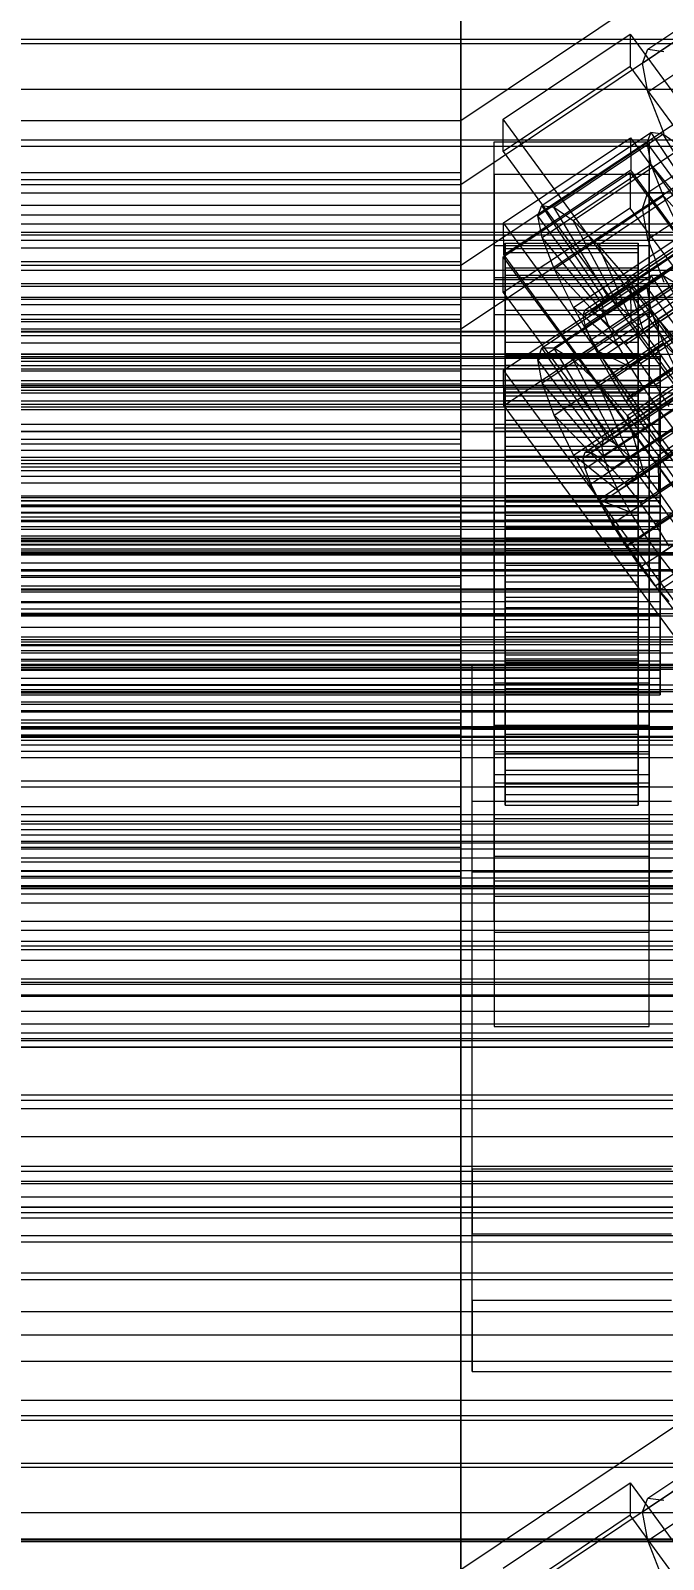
# Model space of a CAD drawing. Header units: millimetres. Extents: x -191664 to 191490, y -197311 to 10263.
# Drawn here: x 91.1 to 148.3, y -28961.8 to -28823.8 of the extents above; entities that cross this region are included whole.
import ezdxf

# ---------------------------------------------------------------- set-up
doc = ezdxf.new("R2010")
doc.units = ezdxf.units.MM
for name, color, linetype, lineweight in [('COTAS_USUARIO', 1, 'Continuous', 0), ('frontal_C01', 7, 'Continuous', 0), ('frontal_C02', 7, 'Continuous', 0), ('frontal_C03', 7, 'Continuous', 0), ('frontal_secador', 7, 'Continuous', 0), ('frontal_tolva', 7, 'Continuous', 0)]:
    doc.layers.add(name, color=color, linetype=linetype, lineweight=lineweight)
doc.dimstyles.new('PLANTA_100', dxfattribs={"dimtxt": 250, "dimasz": 150, "dimexe": 150, "dimexo": 80, "dimgap": 100, "dimtad": 1, "dimtih": 1, "dimtoh": 1, "dimdec": 1, "dimdsep": 46, "dimcen": 0.09, "dimclrd": 1, "dimclre": 1, "dimclrt": 1, "dimadec": 0, "dimazin": 0, "dimtfac": 1, "dimtdec": 4, "dimtofl": 0, "dimtmove": 0, "dimatfit": 3, "dimfxl": 1, "dimtolj": 1, "dimtzin": 0, "dimarcsym": 0})

# ---------------------------------------------------------------- blocks, each defined once
blk = doc.blocks.new('*D116')
at = {"layer": 'COTAS_USUARIO', "color": 1, "lineweight": -2, "transparency": 16777216}
for p, q in [((1200, -29000), (1200, -28850)), ((80, -29150), (1350, -29150)), ((80, -29430), (1350, -29430)), ((1200, -29580), (1200, -29730))]:
    blk.add_line(p, q, dxfattribs=at)
at = {"layer": 'COTAS_USUARIO', "color": 1, "transparency": 16777216}
for points in [[(1175, -29000), (1225, -29000), (1200, -29150)], [(1175, -29580), (1225, -29580), (1200, -29430)]]:
    blk.add_solid(points, dxfattribs=at)
at = {"layer": 'Defpoints', "color": 0, "transparency": 16777216}
for p in [(0, -29150), (0, -29430), (1200, -29430)]:
    blk.add_point(p, dxfattribs=at)

msp = doc.modelspace()

# ---------------------------------------------------------------- linework, layer by layer
at = {"layer": 'frontal_C01', "color": 139, "true_color": 0x345e4e}
for p, q in [((130, -28845.02), (130, -28701.67)), ((130, -28707.35), (130, -28850.71)), ((228.3, -28779.77), (130, -28845.02)), ((130, -28850.71), (228.3, -28785.46)), ((130, -28845.02), (0, -28845.02)), ((130, -28988.37), (130, -28845.02)), ((0, -28850.71), (130, -28850.71)), ((130, -28850.71), (130, -28994.06))]:
    msp.add_line(p, q, dxfattribs=at)
at = {"layer": 'frontal_C01', "color": 252, "true_color": 0x83939a}
for p, q in [((146.87, -28838.41), (331.18, -28716.08)), ((146.38, -28839.85), (330.69, -28717.52)), ((146.89, -28842.62), (331.2, -28720.29)), ((146.38, -28839.85), (146.87, -28838.41)), ((146.87, -28838.41), (148.32, -28838.42)), ((146.89, -28842.62), (146.38, -28839.85)), ((148.35, -28846.55), (146.89, -28842.62)), ((-130, -28849.42), (130, -28849.42)), ((-130, -28849.86), (130, -28849.86)), ((130, -28849.86), (130, -28849.42)), ((130, -28849.42), (130, -28850.71)), ((130, -28852), (130, -28849.86)), ((-130, -28850.71), (130, -28850.71)), ((130, -28850.71), (130, -28853.63)), ((-130, -28852), (130, -28852)), ((130, -28855.69), (130, -28852)), ((-130, -28853.63), (130, -28853.63)), ((130, -28853.63), (130, -28858)), ((-130, -28855.69), (130, -28855.69)), ((130, -28860.68), (130, -28855.69)), ((-130, -28858), (130, -28858)), ((130, -28858), (130, -28863.5)), ((-130, -28860.68), (130, -28860.68)), ((130, -28866.64), (130, -28860.68)), ((-130, -28863.5), (130, -28863.5)), ((130, -28863.5), (130, -28869.78)), ((130, -28866.64), (-130, -28866.64)), ((130, -28873.14), (130, -28866.64)), ((-130, -28869.78), (130, -28869.78)), ((130, -28869.78), (130, -28876.4)), ((-130, -28873.14), (130, -28873.14)), ((130, -28879.76), (130, -28873.14)), ((-130, -28876.4), (130, -28876.4)), ((130, -28876.4), (130, -28882.9)), ((-130, -28879.76), (130, -28879.76)), ((130, -28886.03), (130, -28879.76)), ((-130, -28882.9), (130, -28882.9)), ((130, -28882.9), (130, -28888.85)), ((-130, -28886.03), (130, -28886.03)), ((130, -28891.54), (130, -28886.03)), ((-130, -28888.85), (130, -28888.85)), ((130, -28888.85), (130, -28893.84)), ((-130, -28891.54), (130, -28891.54)), ((130, -28895.91), (130, -28891.54)), ((-130, -28893.84), (130, -28893.84)), ((130, -28893.84), (130, -28897.53)), ((-130, -28895.91), (130, -28895.91)), ((130, -28898.83), (130, -28895.91)), ((-130, -28897.53), (130, -28897.53)), ((130, -28897.53), (130, -28899.67)), ((-130, -28898.83), (130, -28898.83)), ((-130, -28899.67), (130, -28899.67)), ((-130, -28900.12), (130, -28900.12)), ((130, -28900.12), (130, -28898.83)), ((130, -28899.67), (130, -28900.12))]:
    msp.add_line(p, q, dxfattribs=at)
at = {"layer": 'frontal_C01', "color": 9, "true_color": 0xbac6cb}
for p, q in [((141.04, -28862.36), (354.84, -28720.45)), ((141.22, -28861.85), (355.02, -28719.95)), ((141.73, -28861.85), (355.53, -28719.95)), ((142.55, -28862.37), (356.35, -28720.46)), ((141.22, -28863.34), (355.02, -28721.44)), ((143.62, -28863.35), (357.42, -28721.45)), ((141.74, -28864.73), (355.54, -28722.83)), ((144.86, -28864.75), (358.66, -28722.85)), ((142.56, -28866.44), (356.36, -28724.54)), ((360, -28724.55), (146.2, -28866.46)), ((143.64, -28868.34), (357.43, -28726.44)), ((147.53, -28868.36), (361.33, -28726.46)), ((144.88, -28870.32), (358.68, -28728.41)), ((146.22, -28872.22), (360.02, -28730.32)), ((147.55, -28873.93), (361.35, -28732.03)), ((141.04, -28862.36), (141.22, -28861.85)), ((141.22, -28863.34), (141.04, -28862.36)), ((141.22, -28861.85), (141.73, -28861.85)), ((141.73, -28861.85), (142.55, -28862.37)), ((142.55, -28862.37), (143.62, -28863.35)), ((141.74, -28864.73), (141.22, -28863.34)), ((143.62, -28863.35), (144.86, -28864.75)), ((142.56, -28866.44), (141.74, -28864.73)), ((144.86, -28864.75), (146.2, -28866.46)), ((-148, -28865.79), (148, -28865.79)), ((-148, -28865.94), (148, -28865.94)), ((-148, -28866.24), (148, -28866.24)), ((-148, -28866.7), (148, -28866.7)), ((143.64, -28868.34), (142.56, -28866.44)), ((146.2, -28866.46), (147.53, -28868.36)), ((148, -28865.94), (148, -28865.79)), ((148, -28865.79), (148, -28866.24)), ((148, -28866.7), (148, -28865.94)), ((148, -28866.24), (148, -28867.28)), ((148, -28868.01), (148, -28866.7)), ((-148, -28867.28), (148, -28867.28)), ((-148, -28868.01), (148, -28868.01)), ((144.88, -28870.32), (143.64, -28868.34)), ((147.53, -28868.36), (148.78, -28870.34)), ((148, -28867.28), (148, -28868.82)), ((148, -28869.78), (148, -28868.01)), ((-148, -28868.82), (148, -28868.82)), ((148, -28868.82), (148, -28870.78)), ((-148, -28869.78), (148, -28869.78)), ((-148, -28870.78), (148, -28870.78)), ((146.22, -28872.22), (144.88, -28870.32)), ((148, -28871.89), (148, -28869.78)), ((148, -28870.78), (148, -28873)), ((148, -28871.89), (-148, -28871.89)), ((147.55, -28873.93), (146.22, -28872.22)), ((148, -28874.19), (148, -28871.89)), ((-148, -28873), (148, -28873)), ((148, -28873), (148, -28875.34)), ((-148, -28874.19), (148, -28874.19)), ((148.8, -28875.33), (147.55, -28873.93)), ((148, -28876.54), (148, -28874.19)), ((-148, -28875.34), (148, -28875.34)), ((-148, -28876.54), (148, -28876.54)), ((148, -28875.34), (148, -28877.65)), ((148, -28878.76), (148, -28876.54)), ((-148, -28877.65), (148, -28877.65)), ((148, -28877.65), (148, -28879.76)), ((-148, -28878.76), (148, -28878.76)), ((148, -28880.71), (148, -28878.76)), ((-148, -28879.76), (148, -28879.76)), ((-148, -28880.71), (148, -28880.71)), ((148, -28879.76), (148, -28881.53)), ((148, -28882.26), (148, -28880.71)), ((-148, -28881.53), (148, -28881.53)), ((148, -28881.53), (148, -28882.83)), ((-148, -28882.26), (148, -28882.26)), ((-148, -28882.83), (148, -28882.83)), ((-148, -28883.29), (148, -28883.29)), ((148, -28883.29), (148, -28882.26)), ((148, -28882.83), (148, -28883.59)), ((148, -28883.75), (148, -28883.29)), ((-148, -28883.59), (148, -28883.59)), ((-148, -28883.75), (148, -28883.75)), ((148, -28883.59), (148, -28883.75))]:
    msp.add_line(p, q, dxfattribs=at)
at = {"layer": 'frontal_C01', "color": 139, "true_color": 0x354b57}
for p, q in [((133.81, -28844.23), (145.28, -28836.62)), ((145.28, -28836.62), (145.29, -28839.82)), ((145.28, -28836.62), (172.81, -28873.86)), ((145.29, -28839.82), (133.82, -28847.43)), ((172.82, -28877.06), (145.29, -28839.82)), ((133.82, -28847.43), (133.81, -28844.23)), ((161.34, -28881.47), (133.81, -28844.23)), ((133, -28849.46), (133, -28846.26)), ((133, -28846.26), (147, -28846.26)), ((133, -28891.73), (133, -28846.26)), ((147, -28846.26), (147, -28849.46)), ((147, -28846.26), (147, -28891.73)), ((133.82, -28847.43), (161.35, -28884.67)), ((133.85, -28854.47), (145.32, -28846.86)), ((145.32, -28846.86), (145.33, -28850.06)), ((145.32, -28846.86), (172.85, -28884.1)), ((147, -28849.46), (133, -28849.46)), ((133, -28849.46), (133, -28894.93)), ((145.33, -28850.06), (133.86, -28857.68)), ((172.86, -28887.3), (145.33, -28850.06)), ((147, -28894.93), (147, -28849.46)), ((133.86, -28857.68), (133.85, -28854.47)), ((161.38, -28891.71), (133.85, -28854.47)), ((133, -28859.7), (133, -28856.5)), ((133, -28856.5), (147, -28856.5)), ((133, -28901.97), (133, -28856.5)), ((147, -28856.5), (147, -28859.7)), ((147, -28856.5), (147, -28901.97)), ((133.86, -28857.68), (161.39, -28894.92)), ((147, -28859.7), (133, -28859.7)), ((133, -28859.7), (133, -28905.18)), ((147, -28905.18), (147, -28859.7)), ((133, -28904.24), (133, -28888.87)), ((133, -28888.87), (147, -28888.87)), ((133, -28898.35), (133, -28888.87)), ((147, -28888.87), (147, -28904.24)), ((147, -28888.87), (147, -28898.35)), ((147, -28891.73), (133, -28891.73)), ((133, -28891.73), (133, -28894.93)), ((147, -28894.93), (147, -28891.73)), ((131, -28899.76), (131, -28893.36)), ((131, -28893.36), (149, -28893.36)), ((131, -28938.45), (131, -28893.36)), ((133, -28894.93), (147, -28894.93)), ((147, -28898.35), (133, -28898.35)), ((133, -28898.35), (133, -28913.72)), ((147, -28913.72), (147, -28898.35)), ((149, -28899.76), (131, -28899.76)), ((131, -28944.85), (131, -28899.76)), ((147, -28901.97), (133, -28901.97)), ((133, -28901.97), (133, -28905.18)), ((147, -28905.18), (147, -28901.97)), ((147, -28904.24), (133, -28904.24)), ((133, -28904.24), (133, -28913.72)), ((147, -28913.72), (147, -28904.24)), ((133, -28905.18), (147, -28905.18)), ((133, -28913.72), (147, -28913.72)), ((-450, -28920.36), (450, -28920.36)), ((450, -28933.16), (-450, -28933.16)), ((-425, -28932.57), (425, -28932.57)), ((149, -28938.45), (131, -28938.45)), ((131, -28938.45), (131, -28944.85)), ((425, -28943.94), (-425, -28943.94)), ((131, -28944.85), (149, -28944.85)), ((425, -28948.84), (-425, -28948.84)), ((450, -28953.52), (-450, -28953.52)), ((-425, -28960.2), (425, -28960.2))]:
    msp.add_line(p, q, dxfattribs=at)
at = {"layer": 'frontal_C01', "color": 155, "true_color": 0x617580}
for p, q in [((137.31, -28852.44), (147.14, -28845.92)), ((138.4, -28852.45), (148.23, -28845.92)), ((147.14, -28845.92), (146.78, -28846.99)), ((148.23, -28845.92), (147.14, -28845.92)), ((147.14, -28845.92), (152.69, -28854.24)), ((149.95, -28847), (148.23, -28845.92)), ((148.23, -28845.92), (153.2, -28854.24)), ((136.95, -28853.51), (146.78, -28846.99)), ((140.12, -28853.53), (149.95, -28847)), ((146.78, -28846.99), (152.51, -28854.75)), ((146.78, -28846.99), (147.15, -28849.06)), ((137.32, -28855.59), (147.15, -28849.06)), ((147.15, -28849.06), (152.69, -28855.73)), ((147.15, -28849.06), (148.25, -28852)), ((142.38, -28855.61), (152.21, -28849.09)), ((136.95, -28853.51), (137.31, -28852.44)), ((142.86, -28860.76), (137.31, -28852.44)), ((137.31, -28852.44), (138.4, -28852.45)), ((143.37, -28860.77), (138.4, -28852.45)), ((138.4, -28852.45), (140.12, -28853.53)), ((138.42, -28858.53), (148.25, -28852)), ((145, -28858.56), (154.83, -28852.04)), ((148.25, -28852), (153.21, -28857.12)), ((148.25, -28852), (149.99, -28855.61)), ((142.68, -28861.27), (136.95, -28853.51)), ((137.32, -28855.59), (136.95, -28853.51)), ((144.19, -28861.28), (140.12, -28853.53)), ((140.12, -28853.53), (142.38, -28855.61)), ((152.69, -28854.24), (142.86, -28860.76)), ((153.2, -28854.24), (143.37, -28860.77)), ((134, -28865.79), (134, -28855.81)), ((134, -28855.81), (134, -28856.14)), ((134, -28855.81), (146, -28855.81)), ((134, -28856.77), (134, -28855.81)), ((142.86, -28862.25), (137.32, -28855.59)), ((138.42, -28858.53), (137.32, -28855.59)), ((140.16, -28862.13), (149.99, -28855.61)), ((145.26, -28862.27), (142.38, -28855.61)), ((142.38, -28855.61), (145, -28858.56)), ((152.51, -28854.75), (142.68, -28861.27)), ((152.69, -28855.73), (142.86, -28862.25)), ((154.02, -28854.75), (144.19, -28861.28)), ((155.08, -28855.74), (145.26, -28862.27)), ((146, -28856.14), (146, -28855.81)), ((146, -28855.81), (146, -28865.79)), ((146, -28855.81), (146, -28856.77)), ((157.65, -28855.65), (147.82, -28862.17)), ((134, -28865.94), (134, -28856.14)), ((134, -28856.14), (134, -28857.74)), ((134, -28856.14), (146, -28856.14)), ((134, -28866.24), (134, -28856.77)), ((134, -28856.77), (146, -28856.77)), ((134, -28858.96), (134, -28856.77)), ((153.21, -28857.12), (143.38, -28863.65)), ((146, -28857.74), (146, -28856.14)), ((146, -28856.14), (146, -28865.94)), ((146, -28856.77), (146, -28866.24)), ((146, -28856.77), (146, -28858.96)), ((156.33, -28857.14), (146.5, -28863.66)), ((134, -28866.7), (134, -28857.74)), ((134, -28857.74), (134, -28860.5)), ((134, -28857.74), (146, -28857.74)), ((143.38, -28863.65), (138.42, -28858.53)), ((140.16, -28862.13), (138.42, -28858.53)), ((146.5, -28863.66), (145, -28858.56)), ((145, -28858.56), (147.82, -28862.17)), ((146, -28860.5), (146, -28857.74)), ((146, -28857.74), (146, -28866.7)), ((134, -28867.28), (134, -28858.96)), ((134, -28858.96), (146, -28858.96)), ((134, -28862.22), (134, -28858.96)), ((142.42, -28866.15), (152.25, -28859.63)), ((154.03, -28858.83), (144.2, -28865.35)), ((146, -28858.96), (146, -28867.28)), ((146, -28858.96), (146, -28862.22)), ((147.83, -28865.37), (157.66, -28858.85)), ((134, -28868.01), (134, -28860.5)), ((134, -28860.5), (134, -28864.23)), ((134, -28860.5), (146, -28860.5)), ((142.86, -28860.76), (142.68, -28861.27)), ((142.68, -28861.27), (142.86, -28862.25)), ((143.37, -28860.77), (142.86, -28860.76)), ((144.19, -28861.28), (143.37, -28860.77)), ((145.26, -28862.27), (144.19, -28861.28)), ((155.1, -28860.73), (145.27, -28867.26)), ((146, -28864.23), (146, -28860.5)), ((146, -28860.5), (146, -28868.01)), ((134, -28868.82), (134, -28862.22)), ((134, -28862.22), (146, -28862.22)), ((134, -28866.34), (134, -28862.22)), ((144.2, -28865.35), (140.16, -28862.13)), ((142.42, -28866.15), (140.16, -28862.13)), ((142.86, -28862.25), (143.38, -28863.65)), ((146.5, -28863.66), (145.26, -28862.27)), ((146, -28862.22), (146, -28868.82)), ((146, -28862.22), (146, -28866.34)), ((156.35, -28862.7), (146.52, -28869.23)), ((147.82, -28862.17), (147.83, -28865.37)), ((147.82, -28862.17), (150.64, -28866.19)), ((134, -28869.78), (134, -28864.23)), ((134, -28864.23), (134, -28868.68)), ((134, -28864.23), (146, -28864.23)), ((143.38, -28863.65), (144.2, -28865.35)), ((145.05, -28870.31), (154.88, -28863.79)), ((146, -28868.68), (146, -28864.23)), ((146, -28864.23), (146, -28869.78)), ((147.83, -28865.37), (146.5, -28863.66)), ((144.2, -28865.35), (145.27, -28867.26)), ((149.17, -28867.28), (147.83, -28865.37)), ((157.69, -28864.61), (147.86, -28871.13)), ((134, -28865.94), (134, -28865.79)), ((146, -28865.79), (134, -28865.79)), ((134, -28865.79), (134, -28866.24)), ((134, -28866.7), (134, -28865.94)), ((146, -28865.94), (134, -28865.94)), ((146, -28866.24), (134, -28866.24)), ((134, -28866.24), (134, -28867.28)), ((134, -28870.78), (134, -28866.34)), ((134, -28866.34), (146, -28866.34)), ((134, -28871.04), (134, -28866.34)), ((134, -28868.01), (134, -28866.7)), ((146, -28866.7), (134, -28866.7)), ((145.27, -28867.26), (142.42, -28866.15)), ((145.05, -28870.31), (142.42, -28866.15)), ((146, -28865.79), (146, -28865.94)), ((146, -28866.24), (146, -28865.79)), ((146, -28865.94), (146, -28866.7)), ((146, -28867.28), (146, -28866.24)), ((146, -28866.34), (146, -28870.78)), ((146, -28866.34), (146, -28871.04)), ((146, -28866.7), (146, -28868.01)), ((146, -28867.28), (134, -28867.28)), ((134, -28867.28), (134, -28868.82)), ((134, -28869.78), (134, -28868.01)), ((146, -28868.01), (134, -28868.01)), ((145.27, -28867.26), (146.52, -28869.23)), ((146, -28868.82), (146, -28867.28)), ((146, -28868.01), (146, -28869.78)), ((147.87, -28874.34), (157.7, -28867.81)), ((134, -28868.68), (134, -28871.89)), ((146, -28868.68), (134, -28868.68)), ((134, -28868.68), (134, -28873.55)), ((146, -28868.82), (134, -28868.82)), ((134, -28868.82), (134, -28870.78)), ((146.52, -28869.23), (145.05, -28870.31)), ((146, -28871.89), (146, -28868.68)), ((146, -28873.55), (146, -28868.68)), ((146, -28870.78), (146, -28868.82)), ((146.52, -28869.23), (147.86, -28871.13)), ((134, -28871.89), (134, -28869.78)), ((146, -28869.78), (134, -28869.78)), ((146, -28870.78), (134, -28870.78)), ((134, -28870.78), (134, -28873)), ((134, -28873), (134, -28871.04)), ((134, -28871.04), (146, -28871.04)), ((134, -28875.99), (134, -28871.04)), ((147.87, -28874.34), (145.05, -28870.31)), ((146, -28869.78), (146, -28871.89)), ((146, -28873), (146, -28870.78)), ((146, -28871.04), (146, -28873)), ((146, -28871.04), (146, -28875.99)), ((147.86, -28871.13), (147.87, -28874.34)), ((147.86, -28871.13), (149.19, -28872.84)), ((134, -28871.89), (146, -28871.89)), ((134, -28874.19), (134, -28871.89)), ((146, -28871.89), (146, -28874.19)), ((146, -28873), (134, -28873)), ((134, -28873), (134, -28875.34)), ((134, -28874.19), (134, -28873.55)), ((134, -28873.55), (134, -28878.5)), ((134, -28873.55), (146, -28873.55)), ((146, -28875.34), (146, -28873)), ((146, -28878.5), (146, -28873.55)), ((146, -28873.55), (146, -28874.19)), ((134, -28876.54), (134, -28874.19)), ((146, -28874.19), (134, -28874.19)), ((146, -28874.19), (146, -28876.54)), ((150.69, -28877.94), (147.87, -28874.34)), ((134, -28875.34), (134, -28875.99)), ((146, -28875.34), (134, -28875.34)), ((134, -28875.34), (134, -28877.65)), ((134, -28875.99), (146, -28875.99)), ((134, -28880.85), (134, -28875.99)), ((134, -28878.76), (134, -28876.54)), ((134, -28876.54), (134, -28878.5)), ((146, -28876.54), (134, -28876.54)), ((146, -28875.99), (146, -28875.34)), ((146, -28877.65), (146, -28875.34)), ((146, -28875.99), (146, -28880.85)), ((146, -28878.5), (146, -28876.54)), ((146, -28876.54), (146, -28878.76)), ((134, -28877.65), (134, -28880.85)), ((146, -28877.65), (134, -28877.65)), ((134, -28877.65), (134, -28879.76)), ((146, -28880.85), (146, -28877.65)), ((146, -28879.76), (146, -28877.65)), ((134, -28878.5), (134, -28883.19)), ((134, -28878.5), (146, -28878.5)), ((134, -28880.71), (134, -28878.76)), ((134, -28878.76), (134, -28883.19)), ((146, -28878.76), (134, -28878.76)), ((146, -28883.19), (146, -28878.5)), ((146, -28883.19), (146, -28878.76)), ((146, -28878.76), (146, -28880.71)), ((134, -28879.76), (134, -28885.3)), ((146, -28879.76), (134, -28879.76)), ((134, -28879.76), (134, -28881.53)), ((134, -28882.26), (134, -28880.71)), ((134, -28880.71), (134, -28887.31)), ((146, -28880.71), (134, -28880.71)), ((146, -28885.3), (146, -28879.76)), ((146, -28881.53), (146, -28879.76)), ((146, -28887.31), (146, -28880.71)), ((146, -28880.71), (146, -28882.26)), ((134, -28880.85), (146, -28880.85)), ((134, -28885.3), (134, -28880.85)), ((134, -28881.53), (134, -28889.04)), ((146, -28881.53), (134, -28881.53)), ((134, -28881.53), (134, -28882.83)), ((146, -28880.85), (146, -28885.3)), ((146, -28889.04), (146, -28881.53)), ((146, -28882.83), (146, -28881.53)), ((134, -28883.29), (134, -28882.26)), ((134, -28882.26), (134, -28890.58)), ((146, -28882.26), (134, -28882.26)), ((134, -28882.83), (134, -28891.8)), ((146, -28882.83), (134, -28882.83)), ((134, -28882.83), (134, -28883.59)), ((134, -28883.19), (134, -28887.31)), ((134, -28883.19), (146, -28883.19)), ((134, -28883.75), (134, -28883.29)), ((134, -28883.29), (134, -28892.77)), ((146, -28883.29), (134, -28883.29)), ((146, -28890.58), (146, -28882.26)), ((146, -28882.26), (146, -28883.29)), ((146, -28891.8), (146, -28882.83)), ((146, -28883.59), (146, -28882.83)), ((146, -28887.31), (146, -28883.19)), ((146, -28892.77), (146, -28883.29)), ((146, -28883.29), (146, -28883.75)), ((134, -28883.59), (134, -28893.4)), ((146, -28883.59), (134, -28883.59)), ((134, -28883.59), (134, -28883.75)), ((134, -28883.75), (134, -28893.73)), ((146, -28883.75), (134, -28883.75)), ((146, -28893.4), (146, -28883.59)), ((146, -28883.75), (146, -28883.59)), ((146, -28893.73), (146, -28883.75)), ((134, -28885.3), (146, -28885.3)), ((134, -28889.04), (134, -28885.3)), ((146, -28885.3), (146, -28889.04)), ((134, -28887.31), (134, -28890.58)), ((134, -28887.31), (146, -28887.31)), ((146, -28890.58), (146, -28887.31)), ((134, -28889.04), (146, -28889.04)), ((134, -28891.8), (134, -28889.04)), ((146, -28889.04), (146, -28891.8)), ((134, -28890.58), (134, -28892.77)), ((134, -28890.58), (146, -28890.58)), ((134, -28891.8), (146, -28891.8)), ((134, -28893.4), (134, -28891.8)), ((146, -28892.77), (146, -28890.58)), ((146, -28891.8), (146, -28893.4)), ((134, -28892.77), (134, -28893.73)), ((134, -28892.77), (146, -28892.77)), ((146, -28893.73), (146, -28892.77)), ((134, -28893.4), (146, -28893.4)), ((134, -28893.73), (134, -28893.4)), ((134, -28893.73), (146, -28893.73)), ((146, -28893.4), (146, -28893.73))]:
    msp.add_line(p, q, dxfattribs=at)
at = {"layer": 'frontal_C02', "color": 139, "true_color": 0x345e4e}
for p, q in [((130, -28831.95), (130, -28626.97)), ((130, -28632.71), (130, -28837.7)), ((228.3, -28766.1), (130, -28831.95)), ((130, -28837.7), (228.3, -28771.84)), ((130, -28831.95), (0, -28831.95)), ((130, -28962.74), (130, -28831.95)), ((0, -28837.7), (130, -28837.7)), ((130, -28837.7), (130, -28968.48)), ((228.3, -28896.88), (130, -28962.74)), ((130, -28968.48), (228.3, -28902.62))]:
    msp.add_line(p, q, dxfattribs=at)
at = {"layer": 'frontal_C02', "color": 252, "true_color": 0x83939a}
for p, q in [((146.87, -28825.49), (331.18, -28702.01)), ((146.38, -28826.73), (330.69, -28703.25)), ((146.89, -28829.33), (331.2, -28705.85)), ((146.38, -28826.73), (146.87, -28825.49)), ((146.87, -28825.49), (148.32, -28825.69)), ((146.89, -28829.33), (146.38, -28826.73)), ((148.35, -28833.11), (146.89, -28829.33)), ((146.87, -28956.28), (331.18, -28832.79)), ((146.38, -28957.52), (330.69, -28834.04)), ((-130, -28836.6), (130, -28836.6)), ((130, -28837.24), (130, -28836.6)), ((130, -28836.6), (130, -28837.7)), ((146.89, -28960.12), (331.2, -28836.63)), ((-130, -28837.24), (130, -28837.24)), ((-130, -28837.7), (130, -28837.7)), ((130, -28839.56), (130, -28837.24)), ((130, -28837.7), (130, -28840.44)), ((-130, -28839.56), (130, -28839.56)), ((-130, -28840.44), (130, -28840.44)), ((130, -28843.41), (130, -28839.56)), ((130, -28840.44), (130, -28844.66)), ((-130, -28843.41), (130, -28843.41)), ((130, -28848.53), (130, -28843.41)), ((-130, -28844.66), (130, -28844.66)), ((130, -28844.66), (130, -28850.06)), ((-130, -28848.53), (130, -28848.53)), ((130, -28854.56), (130, -28848.53)), ((-130, -28850.06), (130, -28850.06)), ((130, -28850.06), (130, -28856.27)), ((130, -28854.56), (-130, -28854.56)), ((130, -28861.1), (130, -28854.56)), ((-130, -28856.27), (130, -28856.27)), ((130, -28856.27), (130, -28862.87)), ((-130, -28861.1), (130, -28861.1)), ((130, -28867.7), (130, -28861.1)), ((-130, -28862.87), (130, -28862.87)), ((130, -28862.87), (130, -28869.41)), ((-130, -28867.7), (130, -28867.7)), ((130, -28873.91), (130, -28867.7)), ((-130, -28869.41), (130, -28869.41)), ((130, -28869.41), (130, -28875.44)), ((-130, -28873.91), (130, -28873.91)), ((130, -28879.31), (130, -28873.91)), ((-130, -28875.44), (130, -28875.44)), ((130, -28875.44), (130, -28880.56)), ((-130, -28879.31), (130, -28879.31)), ((130, -28883.53), (130, -28879.31)), ((-130, -28880.56), (130, -28880.56)), ((130, -28880.56), (130, -28884.41)), ((-130, -28883.53), (130, -28883.53)), ((130, -28886.28), (130, -28883.53)), ((-130, -28884.41), (130, -28884.41)), ((130, -28884.41), (130, -28886.73)), ((-130, -28886.28), (130, -28886.28)), ((130, -28887.37), (130, -28886.28)), ((-130, -28886.73), (130, -28886.73)), ((-130, -28887.37), (130, -28887.37)), ((130, -28886.73), (130, -28887.37)), ((146.38, -28957.52), (146.87, -28956.28)), ((146.87, -28956.28), (148.32, -28956.47)), ((146.89, -28960.12), (146.38, -28957.52)), ((148.35, -28963.9), (146.89, -28960.12))]:
    msp.add_line(p, q, dxfattribs=at)
at = {"layer": 'frontal_C02', "color": 9, "true_color": 0xbac6cb}
for p, q in [((141.04, -28849.46), (354.84, -28706.22)), ((141.22, -28849.02), (355.02, -28705.78)), ((141.73, -28849.09), (355.53, -28705.84)), ((142.55, -28849.66), (356.35, -28706.42)), ((141.22, -28850.38), (355.02, -28707.14)), ((143.62, -28850.7), (357.42, -28707.46)), ((141.74, -28851.72), (355.54, -28708.48)), ((144.86, -28852.14), (358.66, -28708.9)), ((142.56, -28853.38), (356.36, -28710.14)), ((360, -28710.63), (146.2, -28853.88)), ((143.64, -28855.26), (357.43, -28712.02)), ((147.53, -28855.79), (361.33, -28712.55)), ((144.88, -28857.22), (358.68, -28713.98)), ((146.22, -28859.14), (360.02, -28715.89)), ((147.55, -28860.87), (361.35, -28717.63)), ((141.04, -28849.46), (141.22, -28849.02)), ((141.22, -28849.02), (141.73, -28849.09)), ((141.22, -28850.38), (141.04, -28849.46)), ((141.74, -28851.72), (141.22, -28850.38)), ((141.73, -28849.09), (142.55, -28849.66)), ((142.55, -28849.66), (143.62, -28850.7)), ((142.56, -28853.38), (141.74, -28851.72)), ((143.62, -28850.7), (144.86, -28852.14)), ((-148, -28852.99), (148, -28852.99)), ((144.86, -28852.14), (146.2, -28853.88)), ((148, -28853.22), (148, -28852.99)), ((148, -28852.99), (148, -28853.38)), ((-148, -28853.22), (148, -28853.22)), ((-148, -28853.38), (148, -28853.38)), ((-148, -28854.04), (148, -28854.04)), ((-148, -28854.35), (148, -28854.35)), ((143.64, -28855.26), (142.56, -28853.38)), ((146.2, -28853.88), (147.53, -28855.79)), ((148, -28854.04), (148, -28853.22)), ((148, -28853.38), (148, -28854.35)), ((148, -28855.4), (148, -28854.04)), ((148, -28854.35), (148, -28855.85)), ((-148, -28855.4), (148, -28855.4)), ((-148, -28855.85), (148, -28855.85)), ((144.88, -28857.22), (143.64, -28855.26)), ((147.53, -28855.79), (148.78, -28857.75)), ((148, -28857.22), (148, -28855.4)), ((148, -28855.85), (148, -28857.76)), ((-148, -28857.22), (148, -28857.22)), ((146.22, -28859.14), (144.88, -28857.22)), ((148, -28859.36), (148, -28857.22)), ((-148, -28857.76), (148, -28857.76)), ((148, -28857.76), (148, -28859.96)), ((148, -28859.36), (-148, -28859.36)), ((-148, -28859.96), (148, -28859.96)), ((147.55, -28860.87), (146.22, -28859.14)), ((148, -28861.67), (148, -28859.36)), ((148, -28859.96), (148, -28862.3)), ((148.8, -28862.31), (147.55, -28860.87)), ((-148, -28861.67), (148, -28861.67)), ((-148, -28862.3), (148, -28862.3)), ((148, -28864.01), (148, -28861.67)), ((148, -28862.3), (148, -28864.62)), ((-148, -28864.01), (148, -28864.01)), ((148, -28866.21), (148, -28864.01)), ((-148, -28864.62), (148, -28864.62)), ((148, -28864.62), (148, -28866.75)), ((-148, -28866.21), (148, -28866.21)), ((-148, -28866.75), (148, -28866.75)), ((148, -28868.12), (148, -28866.21)), ((148, -28866.75), (148, -28868.57)), ((-148, -28868.12), (148, -28868.12)), ((148, -28869.62), (148, -28868.12)), ((-148, -28868.57), (148, -28868.57)), ((-148, -28869.62), (148, -28869.62)), ((148, -28868.57), (148, -28869.93)), ((148, -28870.59), (148, -28869.62)), ((-148, -28869.93), (148, -28869.93)), ((-148, -28870.59), (148, -28870.59)), ((-148, -28870.76), (148, -28870.76)), ((-148, -28870.98), (148, -28870.98)), ((148, -28869.93), (148, -28870.76)), ((148, -28870.98), (148, -28870.59)), ((148, -28870.76), (148, -28870.98))]:
    msp.add_line(p, q, dxfattribs=at)
at = {"layer": 'frontal_C02', "color": 139, "true_color": 0x354b57}
for p, q in [((133.81, -28831.81), (145.28, -28824.12)), ((145.28, -28824.12), (145.29, -28827.05)), ((145.28, -28824.12), (172.81, -28861.72)), ((145.29, -28827.05), (133.82, -28834.73)), ((172.82, -28864.64), (145.29, -28827.05)), ((133.82, -28834.73), (133.81, -28831.81)), ((161.34, -28869.4), (133.81, -28831.81)), ((133, -28836.78), (133, -28833.85)), ((133, -28833.85), (147, -28833.85)), ((133, -28879.76), (133, -28833.85)), ((133.85, -28841.16), (145.32, -28833.48)), ((145.32, -28833.48), (145.33, -28836.4)), ((145.32, -28833.48), (172.85, -28871.07)), ((147, -28833.85), (147, -28836.78)), ((147, -28833.85), (147, -28879.76)), ((133.82, -28834.73), (161.35, -28872.32)), ((145.33, -28836.4), (133.86, -28844.08)), ((172.86, -28873.99), (145.33, -28836.4)), ((147, -28836.78), (133, -28836.78)), ((133, -28836.78), (133, -28882.68)), ((147, -28882.68), (147, -28836.78)), ((133.86, -28844.08), (133.85, -28841.16)), ((161.38, -28878.75), (133.85, -28841.16)), ((133, -28846.13), (133, -28843.21)), ((133, -28843.21), (147, -28843.21)), ((133, -28889.11), (133, -28843.21)), ((147, -28843.21), (147, -28846.13)), ((147, -28843.21), (147, -28889.11)), ((133.86, -28844.08), (161.39, -28881.67)), ((147, -28846.13), (133, -28846.13)), ((133, -28846.13), (133, -28892.03)), ((147, -28892.03), (147, -28846.13)), ((133, -28891), (133, -28876.97)), ((133, -28876.97), (147, -28876.97)), ((133, -28886.53), (133, -28876.97)), ((147, -28876.97), (147, -28891)), ((147, -28876.97), (147, -28886.53)), ((147, -28879.76), (133, -28879.76)), ((133, -28879.76), (133, -28882.68)), ((147, -28882.68), (147, -28879.76)), ((131, -28886.9), (131, -28881.06)), ((131, -28881.06), (149, -28881.06)), ((131, -28926.58), (131, -28881.06)), ((133, -28882.68), (147, -28882.68)), ((149, -28886.9), (131, -28886.9)), ((131, -28932.43), (131, -28886.9)), ((147, -28886.53), (133, -28886.53)), ((133, -28886.53), (133, -28900.56)), ((147, -28900.56), (147, -28886.53)), ((147, -28889.11), (133, -28889.11)), ((133, -28889.11), (133, -28892.03)), ((147, -28892.03), (147, -28889.11)), ((147, -28891), (133, -28891)), ((133, -28891), (133, -28900.56)), ((147, -28900.56), (147, -28891)), ((133, -28892.03), (147, -28892.03)), ((133, -28900.56), (147, -28900.56)), ((-425, -28921.12), (425, -28921.12)), ((149, -28926.58), (131, -28926.58)), ((131, -28926.58), (131, -28932.43)), ((425, -28932.6), (-425, -28932.6)), ((131, -28932.43), (149, -28932.43)), ((425, -28935.97), (-425, -28935.97)), ((-425, -28947.45), (425, -28947.45)), ((133.81, -28962.59), (145.28, -28954.91)), ((145.28, -28954.91), (145.29, -28957.83)), ((145.28, -28954.91), (172.81, -28992.5)), ((145.29, -28957.83), (133.82, -28965.51)), ((172.82, -28995.42), (145.29, -28957.83))]:
    msp.add_line(p, q, dxfattribs=at)
at = {"layer": 'frontal_C02', "color": 9, "true_color": 0xb8c2c5}
for p, q in [((342.5, -28829.11), (-342.5, -28829.11)), ((342.5, -28834.26), (-342.5, -28834.26)), ((342.5, -28838.49), (-342.5, -28838.49)), ((342.5, -28841.28), (-342.5, -28841.28)), ((342.5, -28842.76), (-342.5, -28842.76))]:
    msp.add_line(p, q, dxfattribs=at)
at = {"layer": 'frontal_C02', "color": 155, "true_color": 0x617580}
for p, q in [((137.31, -28839.6), (147.14, -28833.01)), ((138.4, -28839.74), (148.23, -28833.16)), ((147.14, -28833.01), (146.78, -28833.94)), ((148.23, -28833.16), (147.14, -28833.01)), ((147.14, -28833.01), (152.69, -28841.33)), ((149.95, -28834.37), (148.23, -28833.16)), ((148.23, -28833.16), (153.2, -28841.4)), ((136.95, -28840.53), (146.78, -28833.94)), ((140.12, -28840.96), (149.95, -28834.37)), ((146.78, -28833.94), (152.51, -28841.77)), ((146.78, -28833.94), (147.15, -28835.89)), ((137.32, -28842.47), (147.15, -28835.89)), ((142.38, -28843.16), (152.21, -28836.57)), ((147.15, -28835.89), (152.69, -28842.69)), ((147.15, -28835.89), (148.25, -28838.71)), ((138.42, -28845.3), (148.25, -28838.71)), ((148.25, -28838.71), (153.21, -28844.03)), ((148.25, -28838.71), (149.99, -28842.23)), ((136.95, -28840.53), (137.31, -28839.6)), ((142.68, -28848.36), (136.95, -28840.53)), ((137.32, -28842.47), (136.95, -28840.53)), ((142.86, -28847.92), (137.31, -28839.6)), ((137.31, -28839.6), (138.4, -28839.74)), ((143.37, -28847.99), (138.4, -28839.74)), ((138.4, -28839.74), (140.12, -28840.96)), ((145, -28846.19), (154.83, -28839.61)), ((144.19, -28848.56), (140.12, -28840.96)), ((140.12, -28840.96), (142.38, -28843.16)), ((152.51, -28841.77), (142.68, -28848.36)), ((152.69, -28841.33), (142.86, -28847.92)), ((153.2, -28841.4), (143.37, -28847.99)), ((154.02, -28841.98), (144.19, -28848.56)), ((134, -28852.99), (134, -28843)), ((134, -28843), (134, -28843.47)), ((134, -28843), (146, -28843)), ((134, -28843.82), (134, -28843)), ((134, -28853.22), (134, -28843.47)), ((134, -28843.47), (134, -28845.21)), ((134, -28843.47), (146, -28843.47)), ((142.86, -28849.28), (137.32, -28842.47)), ((138.42, -28845.3), (137.32, -28842.47)), ((140.16, -28848.81), (149.99, -28842.23)), ((145.26, -28849.61), (142.38, -28843.16)), ((142.38, -28843.16), (145, -28846.19)), ((152.69, -28842.69), (142.86, -28849.28)), ((155.08, -28843.02), (145.26, -28849.61)), ((146, -28843.47), (146, -28843)), ((146, -28843), (146, -28852.99)), ((146, -28843), (146, -28843.82)), ((146, -28845.21), (146, -28843.47)), ((146, -28843.47), (146, -28853.22)), ((157.65, -28843.27), (147.82, -28849.86)), ((134, -28853.38), (134, -28843.82)), ((134, -28843.82), (146, -28843.82)), ((134, -28845.87), (134, -28843.82)), ((153.21, -28844.03), (143.38, -28850.62)), ((146, -28843.82), (146, -28853.38)), ((146, -28843.82), (146, -28845.87)), ((156.33, -28844.46), (146.5, -28851.04)), ((134, -28854.04), (134, -28845.21)), ((134, -28845.21), (134, -28848.09)), ((134, -28845.21), (146, -28845.21)), ((134, -28854.35), (134, -28845.87)), ((134, -28845.87), (146, -28845.87)), ((134, -28849.03), (134, -28845.87)), ((143.38, -28850.62), (138.42, -28845.3)), ((140.16, -28848.81), (138.42, -28845.3)), ((142.42, -28852.78), (152.25, -28846.19)), ((154.03, -28845.7), (144.2, -28852.28)), ((146.5, -28851.04), (145, -28846.19)), ((145, -28846.19), (147.82, -28849.86)), ((146, -28848.09), (146, -28845.21)), ((146, -28845.21), (146, -28854.04)), ((146, -28845.87), (146, -28854.35)), ((146, -28845.87), (146, -28849.03)), ((147.83, -28852.78), (157.66, -28846.19)), ((155.1, -28847.58), (145.27, -28854.16)), ((134, -28855.4), (134, -28848.09)), ((134, -28848.09), (134, -28851.92)), ((134, -28848.09), (146, -28848.09)), ((134, -28855.85), (134, -28849.03)), ((134, -28849.03), (146, -28849.03)), ((134, -28853.06), (134, -28849.03)), ((144.2, -28852.28), (140.16, -28848.81)), ((142.42, -28852.78), (140.16, -28848.81)), ((142.86, -28847.92), (142.68, -28848.36)), ((142.68, -28848.36), (142.86, -28849.28)), ((143.37, -28847.99), (142.86, -28847.92)), ((144.19, -28848.56), (143.37, -28847.99)), ((145.26, -28849.61), (144.19, -28848.56)), ((146, -28851.92), (146, -28848.09)), ((146, -28848.09), (146, -28855.4)), ((146, -28849.03), (146, -28855.85)), ((146, -28849.03), (146, -28853.06)), ((142.86, -28849.28), (143.38, -28850.62)), ((145.05, -28856.92), (154.88, -28850.33)), ((146.5, -28851.04), (145.26, -28849.61)), ((156.35, -28849.54), (146.52, -28856.12)), ((147.82, -28849.86), (147.83, -28852.78)), ((147.82, -28849.86), (150.64, -28853.9)), ((143.38, -28850.62), (144.2, -28852.28)), ((147.83, -28852.78), (146.5, -28851.04)), ((157.69, -28851.45), (147.86, -28858.04)), ((134, -28857.22), (134, -28851.92)), ((134, -28851.92), (134, -28856.43)), ((134, -28851.92), (146, -28851.92)), ((134, -28853.22), (134, -28852.99)), ((146, -28852.99), (134, -28852.99)), ((134, -28852.99), (134, -28853.38)), ((134, -28857.76), (134, -28853.06)), ((134, -28853.06), (146, -28853.06)), ((134, -28857.71), (134, -28853.06)), ((145.27, -28854.16), (142.42, -28852.78)), ((145.05, -28856.92), (142.42, -28852.78)), ((144.2, -28852.28), (145.27, -28854.16)), ((146, -28856.43), (146, -28851.92)), ((146, -28851.92), (146, -28857.22)), ((146, -28852.99), (146, -28853.22)), ((146, -28853.38), (146, -28852.99)), ((146, -28853.06), (146, -28857.76)), ((146, -28853.06), (146, -28857.71)), ((149.17, -28854.69), (147.83, -28852.78)), ((134, -28854.04), (134, -28853.22)), ((146, -28853.22), (134, -28853.22)), ((146, -28853.38), (134, -28853.38)), ((134, -28853.38), (134, -28854.35)), ((134, -28855.4), (134, -28854.04)), ((146, -28854.04), (134, -28854.04)), ((146, -28854.35), (134, -28854.35)), ((134, -28854.35), (134, -28855.85)), ((145.27, -28854.16), (146.52, -28856.12)), ((146, -28853.22), (146, -28854.04)), ((146, -28854.35), (146, -28853.38)), ((146, -28854.04), (146, -28855.4)), ((146, -28855.85), (146, -28854.35)), ((147.87, -28860.96), (157.7, -28854.38)), ((134, -28857.22), (134, -28855.4)), ((146, -28855.4), (134, -28855.4)), ((146, -28855.85), (134, -28855.85)), ((134, -28855.85), (134, -28857.76)), ((146, -28855.4), (146, -28857.22)), ((146, -28857.76), (146, -28855.85)), ((134, -28856.43), (134, -28859.36)), ((146, -28856.43), (134, -28856.43)), ((134, -28856.43), (134, -28861.33)), ((134, -28859.36), (134, -28857.22)), ((146, -28857.22), (134, -28857.22)), ((146.52, -28856.12), (145.05, -28856.92)), ((147.87, -28860.96), (145.05, -28856.92)), ((146, -28859.36), (146, -28856.43)), ((146, -28861.33), (146, -28856.43)), ((146, -28857.22), (146, -28859.36)), ((146.52, -28856.12), (147.86, -28858.04)), ((134, -28859.96), (134, -28857.71)), ((134, -28857.71), (146, -28857.71)), ((134, -28862.65), (134, -28857.71)), ((146, -28857.76), (134, -28857.76)), ((134, -28857.76), (134, -28859.96)), ((146, -28857.71), (146, -28859.96)), ((146, -28857.71), (146, -28862.65)), ((146, -28859.96), (146, -28857.76)), ((147.86, -28858.04), (147.87, -28860.96)), ((147.86, -28858.04), (149.19, -28859.77)), ((134, -28859.36), (146, -28859.36)), ((134, -28861.67), (134, -28859.36)), ((146, -28859.96), (134, -28859.96)), ((134, -28859.96), (134, -28862.3)), ((146, -28859.36), (146, -28861.67)), ((146, -28862.3), (146, -28859.96)), ((134, -28861.67), (134, -28861.33)), ((134, -28861.33), (134, -28866.26)), ((134, -28861.33), (146, -28861.33)), ((146, -28866.26), (146, -28861.33)), ((146, -28861.33), (146, -28861.67)), ((150.69, -28864.62), (147.87, -28860.96)), ((134, -28864.01), (134, -28861.67)), ((146, -28861.67), (134, -28861.67)), ((134, -28862.3), (134, -28862.65)), ((146, -28862.3), (134, -28862.3)), ((134, -28862.3), (134, -28864.62)), ((134, -28862.65), (146, -28862.65)), ((134, -28867.54), (134, -28862.65)), ((146, -28861.67), (146, -28864.01)), ((146, -28862.65), (146, -28862.3)), ((146, -28864.62), (146, -28862.3)), ((146, -28862.65), (146, -28867.54)), ((134, -28866.21), (134, -28864.01)), ((134, -28864.01), (134, -28866.26)), ((146, -28864.01), (134, -28864.01)), ((146, -28866.26), (146, -28864.01)), ((146, -28864.01), (146, -28866.21)), ((134, -28864.62), (134, -28867.54)), ((146, -28864.62), (134, -28864.62)), ((134, -28864.62), (134, -28866.75)), ((146, -28867.54), (146, -28864.62)), ((146, -28866.75), (146, -28864.62)), ((134, -28868.12), (134, -28866.21)), ((134, -28866.21), (134, -28870.91)), ((146, -28866.21), (134, -28866.21)), ((134, -28866.26), (134, -28870.91)), ((134, -28866.26), (146, -28866.26)), ((134, -28866.75), (134, -28872.05)), ((146, -28866.75), (134, -28866.75)), ((134, -28866.75), (134, -28868.57)), ((146, -28870.91), (146, -28866.21)), ((146, -28866.21), (146, -28868.12)), ((146, -28870.91), (146, -28866.26)), ((146, -28872.05), (146, -28866.75)), ((146, -28868.57), (146, -28866.75)), ((134, -28867.54), (146, -28867.54)), ((134, -28872.05), (134, -28867.54)), ((134, -28869.62), (134, -28868.12)), ((134, -28868.12), (134, -28874.95)), ((146, -28868.12), (134, -28868.12)), ((146, -28867.54), (146, -28872.05)), ((146, -28874.95), (146, -28868.12)), ((146, -28868.12), (146, -28869.62)), ((134, -28868.57), (134, -28875.88)), ((146, -28868.57), (134, -28868.57)), ((134, -28868.57), (134, -28869.93)), ((134, -28870.59), (134, -28869.62)), ((134, -28869.62), (134, -28878.1)), ((146, -28869.62), (134, -28869.62)), ((146, -28875.88), (146, -28868.57)), ((146, -28869.93), (146, -28868.57)), ((146, -28878.1), (146, -28869.62)), ((146, -28869.62), (146, -28870.59)), ((134, -28869.93), (134, -28878.76)), ((146, -28869.93), (134, -28869.93)), ((134, -28869.93), (134, -28870.76)), ((134, -28870.98), (134, -28870.59)), ((134, -28870.59), (134, -28880.16)), ((146, -28870.59), (134, -28870.59)), ((134, -28870.76), (134, -28880.5)), ((146, -28870.76), (134, -28870.76)), ((134, -28870.76), (134, -28870.98)), ((134, -28870.91), (134, -28874.95)), ((134, -28870.91), (146, -28870.91)), ((134, -28870.98), (134, -28880.97)), ((146, -28870.98), (134, -28870.98)), ((146, -28878.76), (146, -28869.93)), ((146, -28870.76), (146, -28869.93)), ((146, -28880.16), (146, -28870.59)), ((146, -28870.59), (146, -28870.98)), ((146, -28880.5), (146, -28870.76)), ((146, -28870.98), (146, -28870.76)), ((146, -28874.95), (146, -28870.91)), ((146, -28880.97), (146, -28870.98)), ((134, -28872.05), (146, -28872.05)), ((134, -28875.88), (134, -28872.05)), ((146, -28872.05), (146, -28875.88)), ((134, -28874.95), (134, -28878.1)), ((134, -28874.95), (146, -28874.95)), ((146, -28878.1), (146, -28874.95)), ((134, -28875.88), (146, -28875.88)), ((134, -28878.76), (134, -28875.88)), ((146, -28875.88), (146, -28878.76)), ((134, -28878.1), (134, -28880.16)), ((134, -28878.1), (146, -28878.1)), ((134, -28878.76), (146, -28878.76)), ((134, -28880.5), (134, -28878.76)), ((146, -28880.16), (146, -28878.1)), ((146, -28878.76), (146, -28880.5)), ((134, -28880.16), (134, -28880.97)), ((134, -28880.16), (146, -28880.16)), ((134, -28880.5), (146, -28880.5)), ((134, -28880.97), (134, -28880.5)), ((146, -28880.97), (146, -28880.16)), ((146, -28880.5), (146, -28880.97)), ((134, -28880.97), (146, -28880.97))]:
    msp.add_line(p, q, dxfattribs=at)
at = {"layer": 'frontal_C02', "color": 8, "true_color": 0x697a83}
for p, q in [((300, -28845.45), (-300, -28845.45)), ((300, -28857.55), (-300, -28857.55)), ((300, -28889.46), (-300, -28889.46)), ((300, -28900.31), (-300, -28900.31)), ((300, -28927.71), (-300, -28927.71)), ((300, -28936.57), (-300, -28936.57)), ((300, -28957.6), (-300, -28957.6))]:
    msp.add_line(p, q, dxfattribs=at)
at = {"layer": 'frontal_C03', "color": 139, "true_color": 0x345e4e}
for p, q in [((250, -28842.28), (0, -28842.28)), ((0, -28848.05), (250, -28848.05))]:
    msp.add_line(p, q, dxfattribs=at)
at = {"layer": 'frontal_C03', "color": 252, "true_color": 0x83939a}
for p, q in [((-250, -28846.87), (250, -28846.87)), ((-250, -28847.87), (250, -28847.87)), ((-250, -28848.05), (250, -28848.05)), ((-250, -28850.99), (250, -28850.99)), ((-250, -28851.33), (250, -28851.33)), ((-250, -28856), (250, -28856)), ((-250, -28856.49), (250, -28856.49)), ((-250, -28862.57), (250, -28862.57)), ((-250, -28863.17), (250, -28863.17)), ((250, -28870.25), (-250, -28870.25)), ((-250, -28870.93), (250, -28870.93)), ((-250, -28878.52), (250, -28878.52)), ((-250, -28879.22), (250, -28879.22)), ((-250, -28886.82), (250, -28886.82)), ((-250, -28887.49), (250, -28887.49)), ((-250, -28894.57), (250, -28894.57)), ((-250, -28895.17), (250, -28895.17)), ((-250, -28901.25), (250, -28901.25)), ((-250, -28901.74), (250, -28901.74)), ((-250, -28906.41), (250, -28906.41)), ((-250, -28906.76), (250, -28906.76)), ((-250, -28909.69), (250, -28909.69)), ((-250, -28909.87), (250, -28909.87)), ((-250, -28910.87), (250, -28910.87))]:
    msp.add_line(p, q, dxfattribs=at)
at = {"layer": 'frontal_C03', "color": 139, "true_color": 0x354b57}
for p, q in [((-450, -28850.94), (450, -28850.94)), ((450, -28861.72), (-450, -28861.72)), ((450, -28884.65), (-450, -28884.65)), ((-450, -28895.42), (450, -28895.42)), ((-450, -28915.58), (450, -28915.58)), ((450, -28926.35), (-450, -28926.35)), ((-450, -28927.89), (450, -28927.89)), ((450, -28939.45), (-450, -28939.45)), ((450, -28941.57), (-450, -28941.57)), ((450, -28949.28), (-450, -28949.28)), ((-450, -28953.13), (450, -28953.13)), ((-450, -28960.06), (450, -28960.06))]:
    msp.add_line(p, q, dxfattribs=at)
at = {"layer": 'frontal_C03', "color": 9, "true_color": 0xbac6cb}
for p, q in [((-268, -28869.87), (268, -28869.87)), ((-268, -28870.15), (268, -28870.15)), ((-268, -28870.2), (268, -28870.2)), ((-268, -28871.03), (268, -28871.03)), ((-268, -28871.13), (268, -28871.13)), ((-268, -28872.44), (268, -28872.44)), ((-268, -28872.58), (268, -28872.58)), ((-268, -28874.29), (268, -28874.29)), ((-268, -28874.46), (268, -28874.46)), ((268, -28876.45), (-268, -28876.45)), ((-268, -28876.64), (268, -28876.64)), ((-268, -28878.77), (268, -28878.77)), ((-268, -28878.97), (268, -28878.97)), ((-268, -28881.11), (268, -28881.11)), ((-268, -28881.3), (268, -28881.3)), ((-268, -28883.29), (268, -28883.29)), ((-268, -28883.46), (268, -28883.46)), ((-268, -28885.17), (268, -28885.17)), ((-268, -28885.3), (268, -28885.3)), ((-268, -28886.62), (268, -28886.62)), ((-268, -28886.71), (268, -28886.71)), ((-268, -28887.54), (268, -28887.54)), ((-268, -28887.59), (268, -28887.59)), ((-268, -28887.87), (268, -28887.87))]:
    msp.add_line(p, q, dxfattribs=at)
at = {"layer": 'frontal_secador', "color": 253, "true_color": 0xa8b4b9}
for p, q in [((360, -28824.62), (-360, -28824.62)), ((360, -28825), (-360, -28825)), ((250, -28833.7), (-250, -28833.7)), ((250, -28846.67), (-250, -28846.67)), ((250, -28858.03), (-250, -28858.03)), ((250, -28867.36), (-250, -28867.36)), ((250, -28874.29), (-250, -28874.29)), ((250, -28878.56), (-250, -28878.56)), ((250, -28880), (-250, -28880)), ((250, -28881.48), (-250, -28881.48)), ((250, -28882.9), (-250, -28882.9)), ((250, -28885.21), (-250, -28885.21)), ((250, -28888.32), (-250, -28888.32)), ((250, -28892.11), (-250, -28892.11)), ((300, -28897), (-300, -28897)), ((300, -28897.17), (-300, -28897.17)), ((250, -28896.43), (-250, -28896.43)), ((300, -28897.69), (-300, -28897.69)), ((300, -28898.52), (-300, -28898.52)), ((300, -28899.64), (-300, -28899.64)), ((300, -28901), (-300, -28901)), ((250, -28901.12), (-250, -28901.12)), ((300, -28902.56), (-300, -28902.56)), ((300, -28904.24), (-300, -28904.24)), ((-300, -28906), (300, -28906)), ((-250, -28906), (250, -28906)), ((300, -28907.76), (-300, -28907.76)), ((300, -28909.44), (-300, -28909.44)), ((300, -28911), (-300, -28911)), ((250, -28910.88), (-250, -28910.88)), ((300, -28912.36), (-300, -28912.36)), ((300, -28913.48), (-300, -28913.48)), ((300, -28914.31), (-300, -28914.31)), ((300, -28914.83), (-300, -28914.83)), ((300, -28915), (-300, -28915)), ((250, -28915.57), (-250, -28915.57)), ((250, -28919.89), (-250, -28919.89)), ((250, -28923.68), (-250, -28923.68)), ((250, -28926.79), (-250, -28926.79)), ((250, -28929.1), (-250, -28929.1)), ((250, -28930.52), (-250, -28930.52)), ((250, -28931), (-250, -28931))]:
    msp.add_line(p, q, dxfattribs=at)
at = {"layer": 'frontal_secador', "color": 253, "true_color": 0xa6b3ba}
for p, q in [((-1700, -28860), (1700, -28860)), ((-1300, -28905), (1300, -28905)), ((-1700, -28960), (1700, -28960))]:
    msp.add_line(p, q, dxfattribs=at)
at = {"layer": 'frontal_secador', "color": 139, "true_color": 0x3a4e48}
for p, q in [((-250, -28876), (250, -28876)), ((-250, -28881), (250, -28881))]:
    msp.add_line(p, q, dxfattribs=at)
at = {"layer": 'frontal_secador', "color": 252, "true_color": 0x889ba4}
for p, q in [((155.27, -28930), (77.67, -28930)), ((83.43, -28930), (166.78, -28930)), ((77.67, -28960), (155.27, -28960)), ((166.78, -28960), (83.43, -28960))]:
    msp.add_line(p, q, dxfattribs=at)
at = {"layer": 'frontal_tolva', "color": 156, "true_color": 0x164b78}
for p, q in [((-1821.5, -28842), (1821.5, -28842)), ((-1821.5, -28853), (1821.5, -28853))]:
    msp.add_line(p, q, dxfattribs=at)

# ---------------------------------------------------------------- dimensions: what is measured, and where the dimension line sits
at = {"layer": 'COTAS_USUARIO'}
dim = msp.add_aligned_dim(p1=(0, -29150), p2=(0, -29430), distance=1200, dimstyle='PLANTA_100', dxfattribs=at)
dim.commit()
dim.dimension.update_dxf_attribs({"geometry": '*D116', "text_midpoint": (1200, -29290)})

doc.saveas('drawing.dxf')
